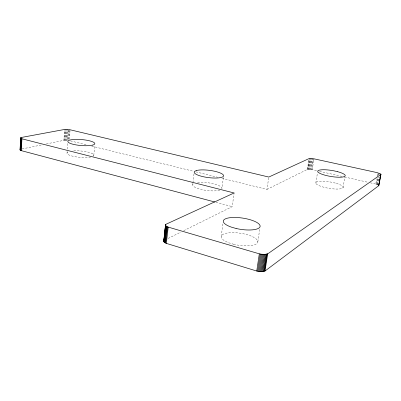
<?xml version="1.0" encoding="UTF-8"?>
<svg xmlns="http://www.w3.org/2000/svg" width="401" height="401" viewBox="0 0 401 401"><rect width="100%" height="100%" fill="white"/><g stroke="black" fill="none" stroke-linecap="round" stroke-linejoin="round"><path stroke-width="0.3" stroke-dasharray="2 1.5" d="M46.3 143.959L63.844 140.34L64.636 129.458M63.844 140.34L64.295 140.29L65.087 129.413M64.295 140.29L64.787 140.255L65.579 129.383M64.787 140.255L65.313 140.24L66.11 129.373M65.313 140.24L65.874 140.24L66.671 129.378M65.874 140.24L66.451 140.26L67.248 129.403M68.381 130.094L67.619 140.35L67.037 140.295L67.839 129.438M67.052 152.761L67.142 151.538M67.328 149.092L67.779 142.972M68.285 139.212L68.957 130.165M68.837 139.297L69.558 129.648M69.363 139.393L70.085 129.744M93.814 155.453L94.686 145.082M192.696 184.63L192.841 183.427M192.911 182.826L194.009 173.803M223.367 177.598L221.928 188.435A14.747 3.905 7.3 0 0 213.432 183.763A14.747 3.905 7.3 0 0 197.548 182.52M221.227 236.379L223.056 222.755M183.738 230.675L232.234 206.625L234.104 192.971M257.838 241.813L259.788 228.67M221.953 178.305L266.966 189.417L268.81 177.052M266.966 189.417L307.286 169.473L308.955 159.217M307.286 169.473L307.582 169.402L309.351 158.55M307.582 169.402L307.948 169.352L309.717 158.505M307.948 169.352L308.369 169.322L310.138 158.48M308.369 169.322L308.84 169.312L310.61 158.475M308.84 169.312L309.351 169.322L311.121 158.49M309.351 169.322L309.898 169.352L311.667 158.52M309.898 169.352L310.464 169.407L312.244 158.575M310.464 169.407L311.051 169.478L312.83 158.646M316.504 170.636L311.642 169.568L313.422 158.731M312.229 169.673L314.008 158.836M315.772 183.142L317.507 172.736M342.975 187.823L344.94 176.726M378.108 184.891L375.752 184.039L376.755 178.716M377.316 175.758L377.872 172.801M376.318 184.194L377.772 176.5M377.882 175.909L378.444 172.951M376.845 184.36L378.188 177.257M378.639 174.886L378.975 173.112M377.321 184.535L378.669 177.422M379.231 174.46L379.456 173.277M377.747 184.711L379.211 177.001M168.134 238.42L180.951 232.059M22.095 148.951L42.06 144.831M90.716 156.976L89.062 157.282A13.494 3.198 4.6 0 1 72.526 156.159A13.494 3.198 4.6 0 1 67.919 152.019M66.451 140.26L67.037 140.295M311.051 169.478L311.642 169.568M319.557 171.327L342.158 176.44M344.599 176.991L367.807 182.244M370.253 182.796L375.752 184.039M70.491 140.901L86.305 144.806M91.779 146.159L193.362 171.242M195.798 171.844L217.693 177.252M215.913 202.294L232.234 206.625M219.778 190.144A14.747 3.905 7.3 0 1 201.112 189.437A14.747 3.905 7.3 0 1 193.427 183.713M73.769 150.866A13.494 3.198 4.6 0 1 89.072 152.375A13.494 3.198 4.6 0 1 93.072 156.215M335.286 183.077L331.933 182.29A13.89 3.243 9.5 0 0 316.199 183.864A13.89 3.243 9.5 0 0 338.238 189.041A13.89 3.243 9.5 0 0 335.286 183.077M233.878 244.329L229.467 243.026A18.511 6.075 8.6 0 1 229.833 232.73A18.511 6.075 8.6 0 1 257.703 240.946A18.511 6.075 8.6 0 1 233.878 244.329"/><path stroke-width="0.6" d="M20.727 137.929L22.401 138.926L234.104 192.971L166.059 224.229L165.523 225.031L163.743 241.527L164.585 242.5L166.34 243.387L256.745 271.036L259.607 271.537L262.334 271.597L265.026 270.996L378.77 185.688L380.895 174.099L377.276 172.661L314.584 158.951L310.138 158.48L308.82 158.696L268.81 177.052L69.558 129.648L64.24 129.518L21.95 137.363L20.727 137.929L20.05 149.869L21.258 150.631L214.7 201.974M20.05 149.869L20.311 149.438M20.13 150.024L20.812 137.794M20.296 150.185L20.982 137.668M20.541 150.34L21.218 138.515M20.867 150.49L21.544 138.656M21.258 150.631L21.94 138.796M163.743 241.527L165.588 224.745M163.939 240.62L164.22 238.134M164.36 236.891L164.641 234.41M164.781 233.166L164.991 231.307M165.202 229.442L165.412 227.578M165.553 226.339L165.763 224.475M163.914 241.853L165.578 225.332M164.194 242.179L166.034 225.948L165.748 225.638M164.585 242.5L166.43 226.254L166.034 225.948M165.082 242.816L166.926 226.555L166.43 226.254M165.668 243.111L167.523 226.836L166.926 226.555M166.34 243.387L168.199 227.106L167.523 226.836M256.745 271.036L259.322 253.828L168.199 227.106M257.683 271.246L260.269 254.034L259.322 253.828M258.645 271.412L261.236 254.199L264.946 254.399L268.074 253.612L380.815 174.48L380.895 174.099M259.607 271.537L262.204 254.319M260.555 271.607L263.156 254.394M261.467 271.627L264.079 254.419M262.334 271.597L264.946 254.399M263.136 271.517L265.753 254.329M263.858 271.392L266.48 254.214M264.495 271.216L267.116 254.054M265.026 270.996L267.647 253.848M378.724 184.64L378.95 183.452M379.511 180.48L379.737 179.292M379.968 178.104L380.529 175.132M378.77 185.688L380.95 174.24M163.693 241.212L163.758 240.906M260.269 254.034L261.236 254.199M196.615 170.48L194.956 171.142A14.812 3.664 7.2 0 0 210.595 177.838A14.812 3.664 7.2 0 0 221.417 173.518A14.812 3.664 7.2 0 0 196.615 170.48M92.425 145.147L90.03 145.543A13.549 2.997 4.8 0 1 72.075 144.009A13.549 2.997 4.8 0 1 70.491 139.899L72.912 139.533A13.549 2.997 4.8 0 1 90.556 141.087A13.549 2.997 4.8 0 1 92.425 145.147M337.281 171.593L333.908 170.831A13.95 3.043 9.3 0 0 318.148 172.194A13.95 3.043 9.3 0 0 340.309 177.222A13.95 3.043 9.3 0 0 337.281 171.593M236.094 228.48L231.648 227.222A18.621 5.719 8.4 0 1 231.923 217.527A18.621 5.719 8.4 0 1 260.003 225.467A18.621 5.719 8.4 0 1 236.094 228.48"/></g></svg>
